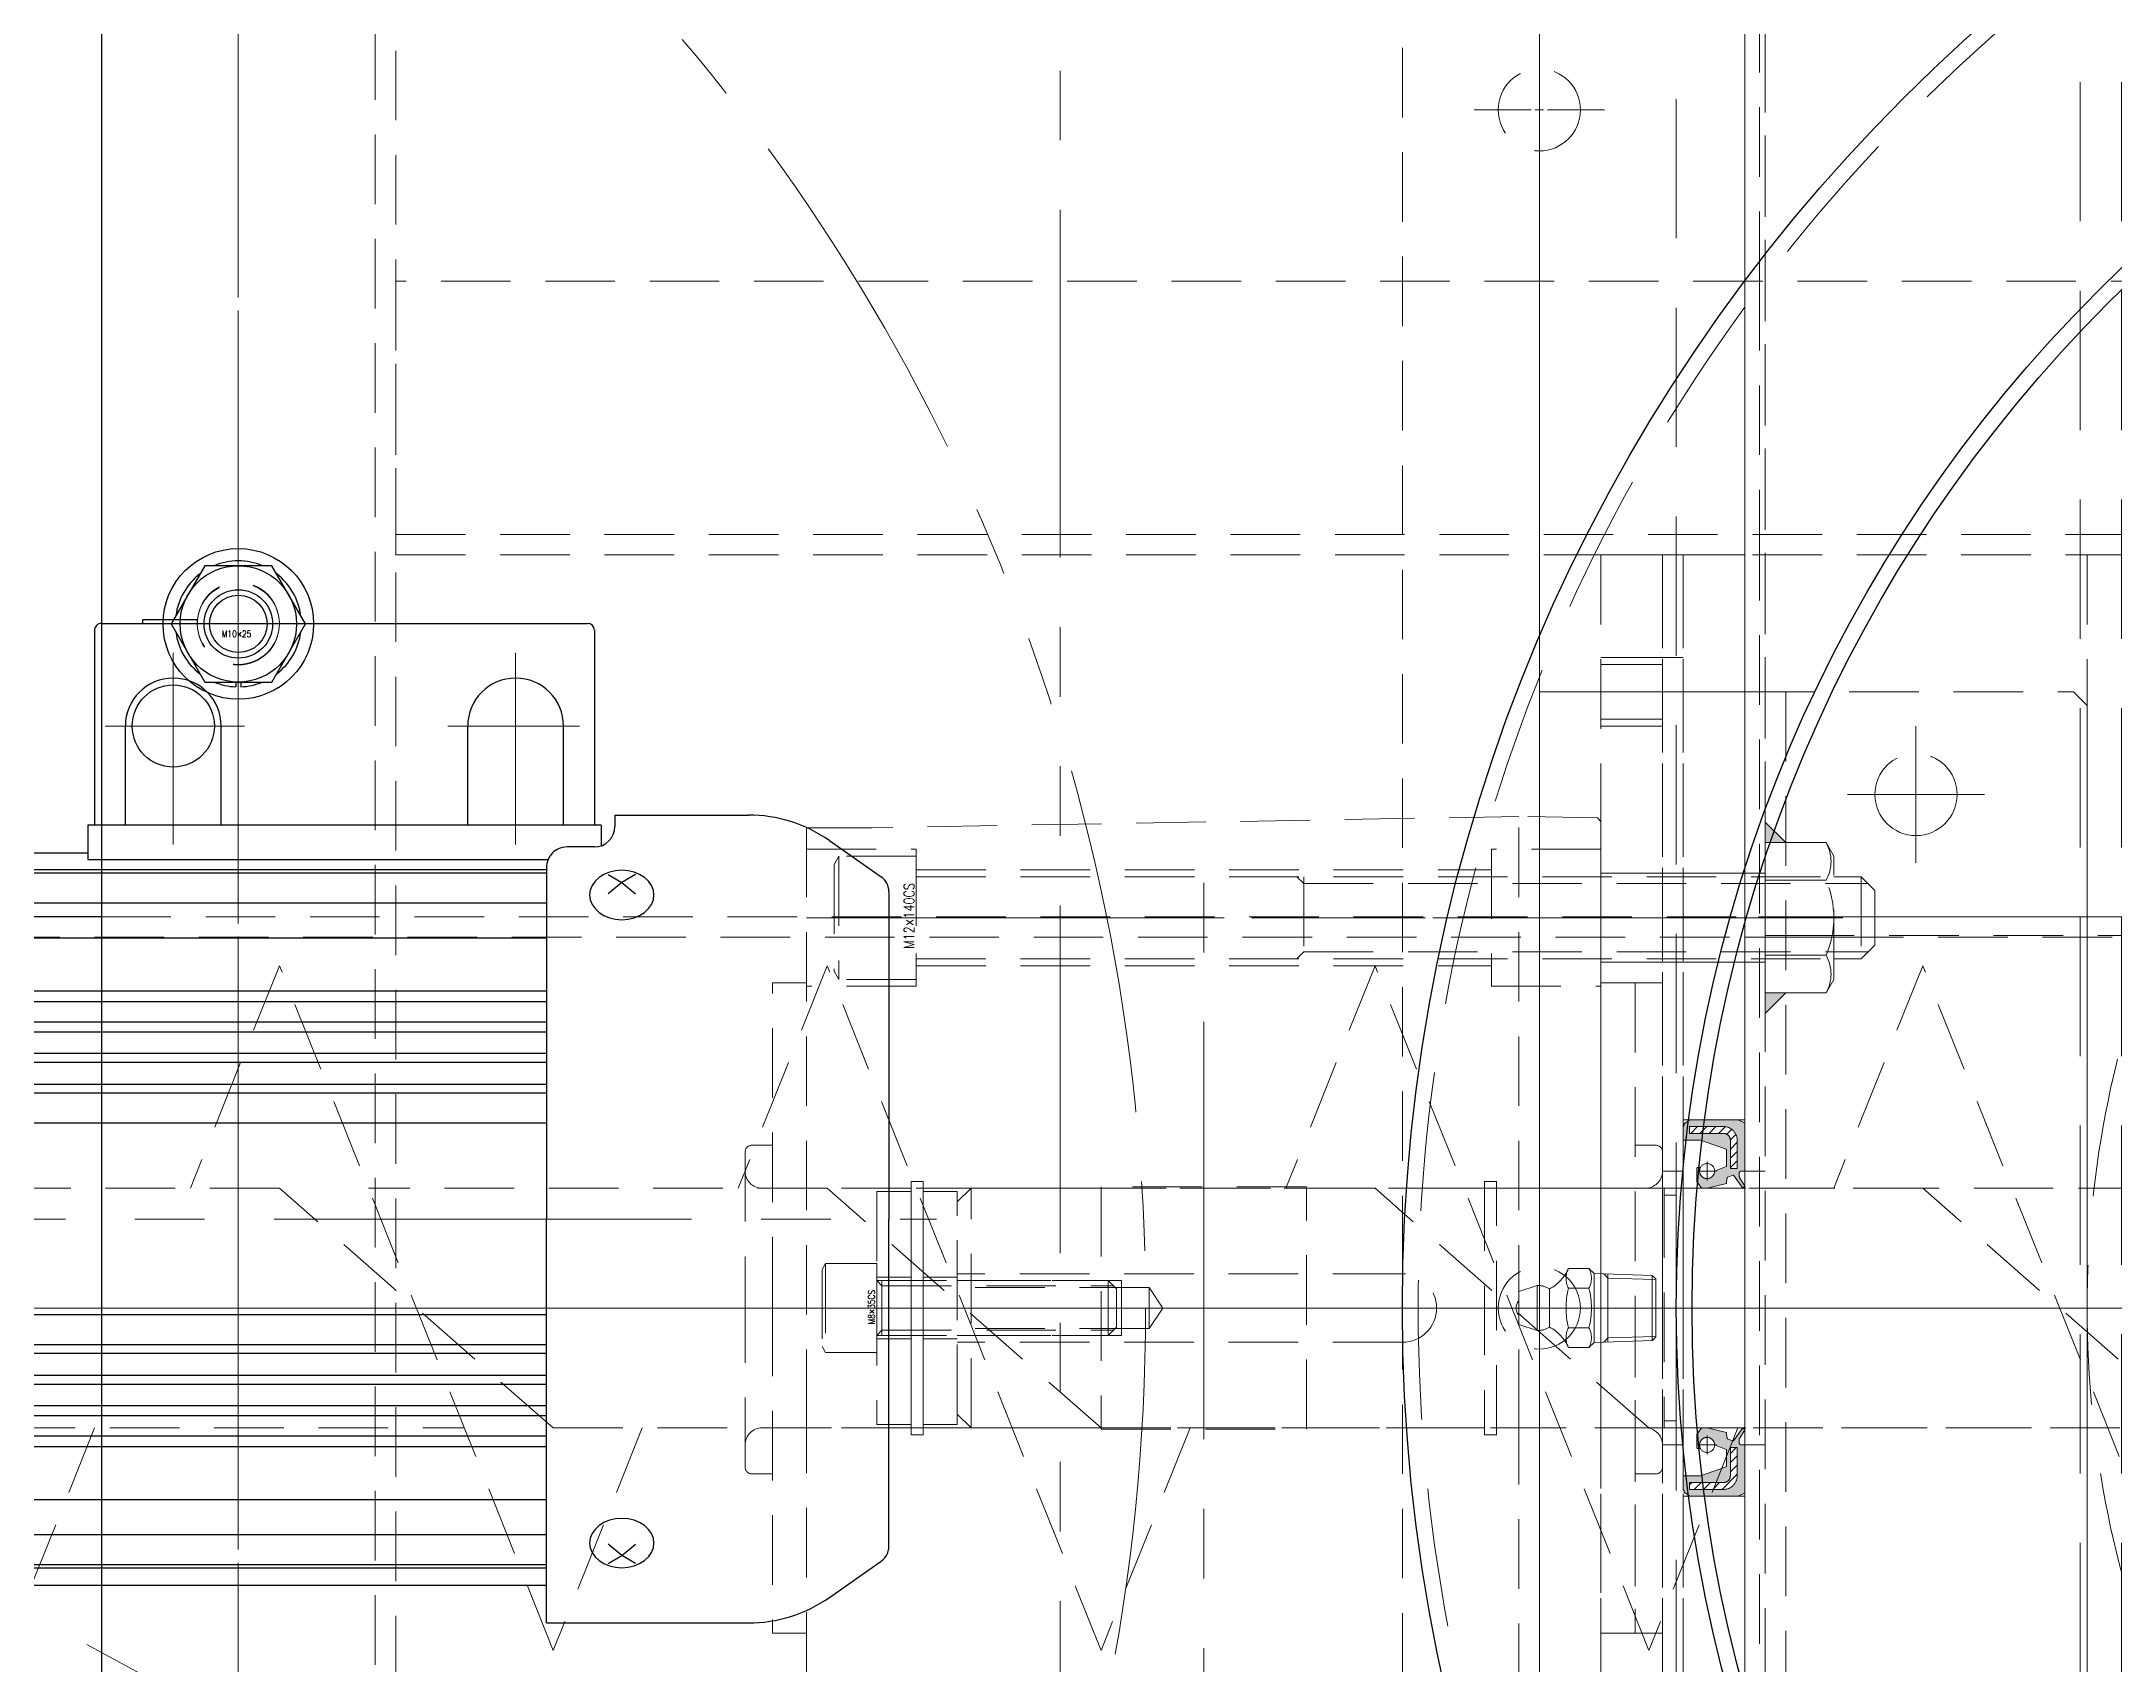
# Model space of a CAD drawing. Header units: millimetres. Extents: x 0 to 49006, y -7876 to 6995.
# Drawn here: x 31291 to 31593.7, y 5847.4 to 6084.5 of the extents above; entities that cross this region are included whole.
import ezdxf

# ---------------------------------------------------------------- set-up
doc = ezdxf.new("R2010")
doc.units = ezdxf.units.MM
doc.header["$LTSCALE"] = 3.2
for name, pattern in [('CENTER', [2, 1.25, -0.25, 0.25, -0.25]), ('CENTER2', [28.575, 19.05, -3.175, 3.175, -3.175]), ('HIDDEN', [9.525, 6.35, -3.175]), ('HIDDEN2', [4.7625, 3.175, -1.5875]), ('PHANTOM2', [31.75, 15.875, -3.175, 3.175, -3.175, 3.175, -3.175])]:
    doc.linetypes.add(name, pattern=pattern)
for name, color, linetype, lineweight in [('01_外形線', 7, 'Continuous', 25), ('03_かくれ線', 6, 'HIDDEN2', 13), ('04_HIDDEN', 2, 'HIDDEN', 13), ('04_中心線', 1, 'CENTER2', 9), ('05_CENTER', 4, 'CENTER2', 13), ('06_PHANTOM', 2, 'PHANTOM2', 13)]:
    doc.layers.add(name, color=color, linetype=linetype, lineweight=lineweight)
doc.styles.add('寸法用', font='simplex.shx', dxfattribs={"width": 0.8, "bigfont": '@extfont2.shx'})
pattern_1 = [(45, (23591.0499, 5498.032), (-0.67351921, 0.67351921), [])]

# ---------------------------------------------------------------- blocks, each defined once
blk = doc.blocks.new('A$C64152858_1_1')
at = {"color": 0}
blk.add_lwpolyline([(-35, 300), (30, 300), (30, -180), (-35, -180)], close=True, dxfattribs=at)
blk.add_circle((0, 135), 6, dxfattribs=at)
at = {"layer": '04_HIDDEN'}
blk.add_line((24, 300), (24, -180), dxfattribs=at)
at = {"layer": '05_CENTER'}
for p, q in [((0, 125.66), (0, 144.34)), ((9.34, 135), (-9.34, 135)), ((-1300.31, 60), (668.48, 60))]:
    blk.add_line(p, q, dxfattribs=at)
blk = doc.blocks.new('GM-SHYF-RH 0.2kW、1／30、200V、60Hza_1_1')
at = {"color": 0}
for p, q in [((-200, 46), (-229.5, 46)), ((-200, 46), (-200, -13)), ((-241.32, 42.27), (-248.89, 36.97)), ((-116, 40.5), (-200, 40.5)), ((-213, 37.32), (-211, 36.14)), ((-209, 37.32), (-211, 36.14)), ((-200, 38), (-116, 38)), ((-200, 37.5), (-116, 37.5)), ((-250, 34.84), (-250, -13)), ((-211, 36.14), (-213, 34.49)), ((-211, 36.14), (-209, 34.49)), ((-200, 33.13), (-116, 33.13)), ((-200, 28.04), (-116, 28.04)), ((-200, 20.3), (-116, 20.3)), ((-200, 18.71), (-116, 18.71)), ((-200, 15.76), (-116, 15.76)), ((-200, 14.28), (-116, 14.28)), ((-200, 11.18), (-116, 11.18)), ((-200, 9.84), (-116, 9.84)), ((-200, 6.63), (-116, 6.63)), ((-200, 5.39), (-116, 5.39)), ((-200, 1), (-116, 1)), ((-250, -60.84), (-250, -13)), ((-200, -64.34), (-200, -13)), ((-200, -27), (-116, -27)), ((-200, -31.39), (-116, -31.39)), ((-200, -32.63), (-116, -32.63)), ((-200, -35.84), (-116, -35.84)), ((-200, -37.18), (-116, -37.18)), ((-200, -40.28), (-116, -40.28)), ((-200, -41.76), (-116, -41.76)), ((-200, -44.71), (-116, -44.71)), ((-200, -46.3), (-116, -46.3)), ((-200, -54.04), (-116, -54.04)), ((-211, -62.14), (-213, -60.49)), ((-211, -62.14), (-209, -60.49)), ((-200, -59.13), (-116, -59.13)), ((-241.32, -68.27), (-248.89, -62.97)), ((-213, -63.32), (-211, -62.14)), ((-209, -63.32), (-211, -62.14)), ((-200, -63.5), (-116, -63.5)), ((-133, -65.5), (-200.23, -65.5)), ((-200, -64), (-116, -64)), ((-133, -70.5), (-133, -65.5)), ((-116, -66.5), (-133, -66.5)), ((-208, -70.5), (-208, -67.51)), ((-207, -67.34), (-203, -67.34)), ((-210, -72), (-229.5, -72)), ((-210, -72), (-210, -70.34)), ((-208, -70.5), (-133, -70.5)), ((-207, -99), (-207, -70.5)), ((-202.5, -70.5), (-202.5, -85)), ((-188.5, -70.5), (-188.5, -85)), ((-152.5, -70.5), (-152.5, -85)), ((-138.5, -70.5), (-138.5, -85)), ((-134, -99), (-134, -70.5)), ((-135, -100), (-206, -100)), ((-149, -100.5), (-149, -100)), ((-149, -100.5), (-141, -100.5)), ((-141, -100.5), (-141, -100))]:
    blk.add_line(p, q, dxfattribs=at)
for points in [[(-206.3, 34.33), (-206.39, 35.03), (-206.66, 35.71), (-207.09, 36.33), (-207.68, 36.88), (-208.39, 37.32), (-209.2, 37.66), (-210.08, 37.86), (-211, 37.93), (-211.92, 37.86), (-212.8, 37.66), (-213.61, 37.32), (-214.32, 36.88), (-214.91, 36.33), (-215.34, 35.71), (-215.61, 35.03), (-215.7, 34.33), (-215.61, 33.62), (-215.34, 32.95), (-214.91, 32.33), (-214.32, 31.78), (-213.61, 31.33), (-212.8, 31), (-211.92, 30.79), (-211, 30.72), (-210.08, 30.79), (-209.2, 31), (-208.39, 31.33), (-207.68, 31.78), (-207.09, 32.33), (-206.66, 32.95), (-206.39, 33.62)], [(-206.3, -60.33), (-206.39, -59.62), (-206.66, -58.95), (-207.09, -58.33), (-207.68, -57.78), (-208.39, -57.33), (-209.2, -57), (-210.08, -56.79), (-211, -56.72), (-211.92, -56.79), (-212.8, -57), (-213.61, -57.33), (-214.32, -57.78), (-214.91, -58.33), (-215.34, -58.95), (-215.61, -59.62), (-215.7, -60.33), (-215.61, -61.03), (-215.34, -61.71), (-214.91, -62.33), (-214.32, -62.88), (-213.61, -63.32), (-212.8, -63.66), (-211.92, -63.86), (-211, -63.93), (-210.08, -63.86), (-209.2, -63.66), (-208.39, -63.32), (-207.68, -62.88), (-207.09, -62.33), (-206.66, -61.71), (-206.39, -61.03)]]:
    blk.add_lwpolyline(points, close=True, dxfattribs=at)
blk.add_circle((-145.5, -85), 6, dxfattribs=at)
for centre, radius, start, end in [((-229.5, 25.4), 20.6, 90, 125), ((-247.4, 34.84), 2.6, 125, 180), ((-247.4, -60.84), 2.6, 180, 235), ((-203, -64.34), 3, 270, 0), ((-229.5, -51.4), 20.6, 235, 270), ((-207, -70.34), 3, 90, 180), ((-195.5, -85), 7, 180, 0), ((-145.5, -85), 7, 180, 0), ((-206, -99), 1, 180, 270), ((-135, -99), 1, 270, 0)]:
    blk.add_arc(centre, radius, start, end, dxfattribs=at)
at = {"layer": '05_CENTER', "color": 0}
for p, q in [((-68.79, -13), (-256.97, -13)), ((-195.5, -67.72), (-195.5, -95.7)), ((-145.5, -67.72), (-145.5, -95.7)), ((-204.81, -85), (-185.62, -85)), ((-155.91, -85), (-135.54, -85))]:
    blk.add_line(p, q, dxfattribs=at)
blk = doc.blocks.new('A$C255F5867_1_1')
at = {"color": 0}
blk.add_lwpolyline([(-282.5, -20), (282.5, -20), (287.5, -15), (287.5, 15), (282.5, 20), (-282.5, 20), (-287.5, 15), (-287.5, -15)], close=True, dxfattribs=at)
blk = doc.blocks.new('A$C6DB072BA_1_1')
blk.add_blockref('A$C255F5867_1_1', (0, 0))
blk = doc.blocks.new('A$C44A32885_1_1')
at = {"layer": '06_PHANTOM'}
blk.add_circle((-65, 275), 287.5, dxfattribs=at)
at = {"color": 4, "rotation": 180}
blk.add_blockref('GM-SHYF-RH 0.2kW、1／30、200V、60Hza_1_1', (-65, 275), dxfattribs=at)
at = {"layer": '04_HIDDEN', "rotation": 331.5805172463486}
blk.add_blockref('A$C6DB072BA_1_1', (-65, 275), dxfattribs=at)
blk = doc.blocks.new('*U2215')
at = {"layer": '04_中心線', "color": 0, "linetype": 'CENTER2', "transparency": 16777216}
for p, q in [((0, 1.2), (0, 9.5)), ((-9.5, 0), (-1.2, 0)), ((1.2, 0), (9.5, 0)), ((0, -9.5), (0, -1.2))]:
    blk.add_line(p, q, dxfattribs=at)
at = {"layer": '04_中心線', "color": 0, "linetype": 'Continuous', "transparency": 16777216}
for p, q in [((-0.6, 0), (0.6, 0)), ((0, -0.6), (0, 0.6))]:
    blk.add_line(p, q, dxfattribs=at)
blk = doc.blocks.new('*U2216')
at = {"layer": '04_中心線', "color": 0, "linetype": 'CENTER2', "transparency": 16777216}
for p, q in [((0, 1.2), (0, 9.5)), ((-9.5, 0), (-1.2, 0)), ((1.2, 0), (9.5, 0)), ((0, -9.5), (0, -1.2))]:
    blk.add_line(p, q, dxfattribs=at)
at = {"layer": '04_中心線', "color": 0, "linetype": 'Continuous', "transparency": 16777216}
for p, q in [((-0.6, 0), (0.6, 0)), ((0, -0.6), (0, 0.6))]:
    blk.add_line(p, q, dxfattribs=at)
blk = doc.blocks.new('*U2269')
at = {"layer": '04_中心線', "color": 0, "linetype": 'CENTER2', "transparency": 16777216}
blk.add_line((0, -253.5), (0, -50), dxfattribs=at)
blk = doc.blocks.new('*U2279')
at = {"layer": '04_中心線', "color": 0, "linetype": 'CENTER2', "transparency": 16777216}
for p, q in [((0, 1.2), (0, 9.5)), ((-9.5, 0), (-1.2, 0)), ((1.2, 0), (9.5, 0)), ((0, -9.5), (0, -1.2))]:
    blk.add_line(p, q, dxfattribs=at)
at = {"layer": '04_中心線', "color": 0, "linetype": 'Continuous', "transparency": 16777216}
for p, q in [((-0.6, 0), (0.6, 0)), ((0, -0.6), (0, 0.6))]:
    blk.add_line(p, q, dxfattribs=at)
blk = doc.blocks.new('*U2276')
at = {"layer": '04_中心線', "color": 0, "linetype": 'CENTER2', "transparency": 16777216}
for p, q in [((0, 1.2), (0, 9.5)), ((-9.5, 0), (-1.2, 0)), ((1.2, 0), (9.5, 0)), ((0, -9.5), (0, -1.2))]:
    blk.add_line(p, q, dxfattribs=at)
at = {"layer": '04_中心線', "color": 0, "linetype": 'Continuous', "transparency": 16777216}
for p, q in [((-0.6, 0), (0.6, 0)), ((0, -0.6), (0, 0.6))]:
    blk.add_line(p, q, dxfattribs=at)
blk = doc.blocks.new('*U2241')
at = {"layer": '04_中心線', "color": 0, "linetype": 'CENTER2', "transparency": 16777216}
for p, q in [((0, 1.2), (0, 9.5)), ((-9.5, 0), (-1.2, 0)), ((1.2, 0), (9.5, 0)), ((0, -9.5), (0, -1.2))]:
    blk.add_line(p, q, dxfattribs=at)
at = {"layer": '04_中心線', "color": 0, "linetype": 'Continuous', "transparency": 16777216}
for p, q in [((-0.6, 0), (0.6, 0)), ((0, -0.6), (0, 0.6))]:
    blk.add_line(p, q, dxfattribs=at)
blk = doc.blocks.new('*U2265')
at = {"layer": '04_中心線', "color": 0, "linetype": 'CENTER2', "transparency": 16777216}
blk.add_line((0, -443.5), (0, -88), dxfattribs=at)
blk = doc.blocks.new('*U2223')
at = {"layer": '04_中心線', "color": 0, "linetype": 'CENTER2', "transparency": 16777216}
for p, q in [((0, 1.2), (0, 9.5)), ((-9.5, 0), (-1.2, 0)), ((1.2, 0), (9.5, 0)), ((0, -9.5), (0, -1.2))]:
    blk.add_line(p, q, dxfattribs=at)
at = {"layer": '04_中心線', "color": 0, "linetype": 'Continuous', "transparency": 16777216}
for p, q in [((-0.6, 0), (0.6, 0)), ((0, -0.6), (0, 0.6))]:
    blk.add_line(p, q, dxfattribs=at)
blk = doc.blocks.new('*U2236')
at = {"layer": '04_中心線', "color": 0, "linetype": 'CENTER2', "transparency": 16777216}
blk.add_line((-443.5, 0), (-88, 0), dxfattribs=at)

msp = doc.modelspace()

# ---------------------------------------------------------------- hatches: boundary and pattern name
at = {"layer": '03_かくれ線'}
h = msp.add_hatch(color=256, dxfattribs=at)
h.dxf.hatch_style = 1
h.paths.add_polyline_path([(31545.722, 5945.554), (31542.722, 5945.554), (31542.722, 5942.554)])
h.paths.add_polyline_path([(31542.722, 5970.493), (31542.722, 5967.493), (31545.722, 5967.493)])
at = {"layer": '03_かくれ線', "transparency": 33554521}
h = msp.add_hatch(color=256, dxfattribs=at)
h.dxf.hatch_style = 1
h.paths.add_polyline_path([(31535.322, 5919.523), (31536.986, 5920.173, 0.3088836), (31537.05, 5920.266), (31537.05, 5922.618, 0.3190695), (31536.982, 5922.713), (31533.222, 5924.023), (31530.822, 5924.023, -0.4142136), (31530.722, 5924.123), (31530.722, 5926.023), (31530.862, 5926.238), (31530.862, 5926.423, -0.5051343), (31530.992, 5926.519), (31531.697, 5927.006, -0.1522158), (31531.753, 5927.023), (31538.699, 5927.023, -0.1164338), (31538.743, 5927.013), (31539.667, 5926.551, -0.284079), (31539.722, 5926.461), (31539.722, 5919.623, -0.4142136), (31539.622, 5919.523), (31539.17, 5919.523, 0.4142136), (31538.92, 5919.273), (31538.92, 5918.694), (31539.722, 5917.299), (31539.43, 5917.023), (31538.074, 5918.905, 0.3459578), (31537.955, 5918.939), (31537.263, 5918.658, 0.2442226), (31537.174, 5918.553), (31537.05, 5918.014), (31537.05, 5917.685), (31534.222, 5917.023), (31533.385, 5917.023), (31532.739, 5918.013, -0.1455715), (31532.722, 5918.068), (31532.722, 5919.943, -0.4142136), (31532.822, 5920.043), (31533.253, 5920.043, 1.2821135)])
h.paths.add_polyline_path([(31537.616, 5919.908), (31538.616, 5919.908), (31538.616, 5924.023, 0.4142136), (31536.616, 5926.023), (31531.672, 5926.023), (31531.672, 5925.023), (31536.616, 5925.023, -0.4142136), (31537.616, 5924.023)], flags=16)
at = {"layer": '03_かくれ線'}
h = msp.add_hatch(dxfattribs=at)
h.set_pattern_fill('ANSI31', color=256, scale=0.3, angle=360)
h.set_pattern_definition(pattern_1)
h.paths.add_polyline_path([(31538.616, 5924.023), (31538.616, 5919.908), (31537.616, 5919.908), (31537.616, 5924.023, 0.4142136), (31536.616, 5925.023), (31531.672, 5925.023), (31531.672, 5926.023), (31536.616, 5926.023, -0.4142136)])
at = {"layer": '03_かくれ線', "transparency": 33554521}
h = msp.add_hatch(color=256, dxfattribs=at)
h.dxf.hatch_style = 1
h.paths.add_polyline_path([(31535.322, 5879.523), (31536.986, 5878.873, -0.3088836), (31537.05, 5878.78), (31537.05, 5876.428, -0.3190695), (31536.982, 5876.334), (31533.222, 5875.023), (31530.822, 5875.023, 0.4142136), (31530.722, 5874.923), (31530.722, 5873.023), (31530.862, 5872.808), (31530.862, 5872.623, 0.5051343), (31530.992, 5872.528), (31531.697, 5872.041, 0.1522158), (31531.753, 5872.023), (31538.699, 5872.023, 0.1164338), (31538.743, 5872.034), (31539.667, 5872.496, 0.284079), (31539.722, 5872.585), (31539.722, 5879.423, 0.4142136), (31539.622, 5879.523), (31539.17, 5879.523, -0.4142136), (31538.92, 5879.773), (31538.92, 5880.353), (31539.722, 5881.748), (31539.43, 5882.023), (31538.074, 5880.141, -0.3459578), (31537.955, 5880.107), (31537.263, 5880.388, -0.2442226), (31537.174, 5880.493), (31537.05, 5881.032), (31537.05, 5881.361), (31534.222, 5882.023), (31533.385, 5882.023), (31532.739, 5881.033, 0.1455715), (31532.722, 5880.978), (31532.722, 5879.104, 0.4142136), (31532.822, 5879.004), (31533.253, 5879.004, -1.2821135)])
h.paths.add_polyline_path([(31537.616, 5879.138), (31538.616, 5879.138), (31538.616, 5875.023, -0.4142136), (31536.616, 5873.023), (31531.672, 5873.023), (31531.672, 5874.023), (31536.616, 5874.023, 0.4142136), (31537.616, 5875.023)], flags=16)
at = {"layer": '03_かくれ線'}
h = msp.add_hatch(dxfattribs=at)
h.set_pattern_fill('ANSI31', color=256, scale=0.3, angle=360)
h.set_pattern_definition(pattern_1)
h.paths.add_polyline_path([(31538.616, 5875.023), (31538.616, 5879.138), (31537.616, 5879.138), (31537.616, 5875.023, -0.4142136), (31536.616, 5874.023), (31531.672, 5874.023), (31531.672, 5873.023), (31536.616, 5873.023, 0.4142136)])

# ---------------------------------------------------------------- linework, layer by layer
msp.add_line((31299.722, 5956.673), (31109.722, 5956.673))
at = {"color": 0}
for radius in [250, 210, 207.7]:
    msp.add_circle((31739.722, 5899.523), radius, dxfattribs=at)
at = {"layer": '01_外形線'}
msp.add_line((31299.722, 6324.523), (31299.722, 5474.523), dxfattribs=at)
for points in [[(31314.815, 6007.943), (31309.907, 5999.443)], [(31324.63, 6007.943), (31314.815, 6007.943)], [(31329.537, 5999.443), (31324.63, 6007.943)], [(31309.907, 5999.443), (31314.815, 5990.943)], [(31324.63, 5990.943), (31329.537, 5999.443)], [(31314.815, 5990.943), (31324.63, 5990.943)], [(31319.347, 5990.943), (31319.347, 5990.251)], [(31320.097, 5990.943), (31320.097, 5990.251)]]:
    msp.add_lwpolyline(points, dxfattribs=at)
for points in [[(31314.121, 6006.742, 0.1988668), (31310.601, 6000.645)], [(31323.242, 6007.943, 0.1988668), (31316.202, 6007.943)], [(31328.844, 6000.645, 0.1988668), (31325.324, 6006.742)], [(31310.601, 5998.242, 0.1988668), (31314.121, 5992.145)], [(31325.324, 5992.145, 0.1988668), (31328.844, 5998.242)], [(31316.202, 5990.943, 0.0881874), (31319.347, 5990.251)], [(31320.097, 5990.251, 0.0881874), (31323.242, 5990.943)]]:
    msp.add_lwpolyline(points, format="xyb", dxfattribs=at)
for radius in [11, 8.5, 5, 4.188]:
    msp.add_circle((31319.722, 5999.443), radius, dxfattribs=at)
at = {"layer": '03_かくれ線', "transparency": 33554559}
for p, q in [((31339.722, 6299.523), (31339.722, 5499.523)), ((31342.722, 6296.523), (31342.722, 5502.523)), ((31541.849, 6049.523), (31541.849, 6009.523)), ((31342.722, 6012.523), (32136.722, 6012.523)), ((31541.849, 5789.523), (31541.849, 6009.523))]:
    msp.add_line(p, q, dxfattribs=at)
at = {"layer": '03_かくれ線'}
for p, q in [((31542.722, 5953.923), (31542.722, 6099.523)), ((31518.722, 5994.523), (31527.722, 5994.523)), ((31527.722, 5994.523), (31530.722, 5994.523)), ((31518.722, 5993.523), (31527.722, 5993.523)), ((31539.722, 5989.523), (31587.722, 5989.523)), ((31539.722, 5989.523), (31539.722, 5809.523)), ((31545.722, 5989.523), (31545.722, 5809.523)), ((31589.722, 5987.523), (31587.722, 5989.523)), ((31518.722, 5985.523), (31527.722, 5985.523)), ((31589.722, 5987.523), (31589.722, 5811.523)), ((31518.722, 5984.523), (31527.722, 5984.523)), ((31506.722, 5971.314), (31412.222, 5969.664)), ((31518.222, 5971.113), (31506.722, 5971.314)), ((31506.722, 5883.322), (31506.722, 5971.314)), ((31518.722, 5970.604), (31518.222, 5971.113)), ((31518.722, 5883.322), (31518.722, 5970.604)), ((31412.222, 5969.664), (31402.722, 5969.664)), ((31402.722, 5883.322), (31402.722, 5969.664)), ((31418.722, 5963.523), (31502.722, 5963.523)), ((31518.722, 5963.023), (31527.722, 5963.023)), ((31527.722, 5963.023), (31530.722, 5963.023)), ((31530.722, 5963.023), (31539.722, 5963.023)), ((31539.722, 5963.023), (31542.722, 5963.023)), ((31299.722, 5956.673), (31541.722, 5956.673)), ((31526.222, 5956.523), (31556.222, 5956.523)), ((31539.722, 5842.373), (31539.722, 5956.673)), ((31989.722, 5956.673), (31541.722, 5956.673)), ((31936.722, 5956.673), (31542.722, 5956.673)), ((31552.722, 5953.673), (31079.722, 5953.673)), ((31539.722, 5953.673), (31542.722, 5953.673)), ((31552.722, 5953.923), (31542.722, 5953.923)), ((31936.722, 5953.923), (31552.722, 5953.923)), ((31552.722, 5953.673), (31936.722, 5953.673)), ((31325.722, 5949.523), (31312.722, 5917.023)), ((31365.722, 5849.523), (31325.722, 5949.523)), ((31405.722, 5949.523), (31392.722, 5917.023)), ((31445.722, 5849.523), (31405.722, 5949.523)), ((31418.722, 5949.523), (31502.722, 5949.523)), ((31485.722, 5949.523), (31472.722, 5917.023)), ((31525.722, 5849.523), (31485.722, 5949.523)), ((31518.722, 5950.023), (31527.722, 5950.023)), ((31527.722, 5950.023), (31530.722, 5950.023)), ((31530.722, 5950.023), (31539.722, 5950.023)), ((31539.722, 5950.023), (31542.722, 5950.023)), ((31565.722, 5949.523), (31552.722, 5917.023)), ((31605.722, 5849.523), (31565.722, 5949.523)), ((31397.722, 5947.023), (31402.722, 5947.023)), ((31397.722, 5899.752), (31397.722, 5947.023)), ((31518.722, 5947.023), (31527.722, 5947.023)), ((31523.722, 5947.023), (31518.722, 5947.023)), ((31523.722, 5947.023), (31523.722, 5852.023)), ((31530.722, 5927.023), (31539.722, 5927.023)), ((31393.722, 5922.295), (31393.722, 5899.295)), ((31394.722, 5923.295), (31397.722, 5923.295)), ((31526.722, 5923.295), (31523.722, 5923.295)), ((31527.722, 5922.295), (31527.722, 5899.295)), ((31527.722, 5919.523), (31530.722, 5919.523)), ((31539.722, 5919.523), (31542.722, 5919.523)), ((31365.722, 5882.023), (31325.722, 5917.023)), ((31445.722, 5882.023), (31405.722, 5917.023)), ((31419.722, 5917.023), (31445.722, 5917.023)), ((31426.724, 5882.023), (31426.724, 5917.023)), ((31475.722, 5917.023), (31501.722, 5917.023)), ((31525.722, 5882.023), (31485.722, 5917.023)), ((31527.974, 5917.023), (31527.974, 5882.023)), ((31527.974, 5916.023), (31529.724, 5916.023)), ((31529.724, 5917.023), (31529.724, 5882.023)), ((31529.724, 5917.023), (31542.724, 5917.023)), ((31605.722, 5882.023), (31565.722, 5917.023)), ((31417.972, 5904.023), (31412.972, 5904.023)), ((31424.724, 5904.023), (31419.724, 5904.023)), ((31489.724, 5904.523), (31424.724, 5904.523)), ((31513.97, 5905.298), (31516.97, 5905.298)), ((31517.722, 5904.546), (31516.97, 5905.298)), ((31526.206, 5904.28), (31517.722, 5904.546)), ((31517.722, 5894.524), (31517.722, 5904.524)), ((31519.722, 5904.424), (31519.722, 5894.624)), ((31526.722, 5903.764), (31526.206, 5904.28)), ((31526.222, 5894.769), (31526.222, 5904.264)), ((31526.722, 5895.301), (31526.722, 5903.764)), ((31448.724, 5903.523), (31424.724, 5903.523)), ((31452.724, 5902.523), (31424.724, 5902.523)), ((31448.724, 5903.523), (31448.724, 5895.523)), ((31452.724, 5902.523), (31452.724, 5896.523)), ((31454.726, 5899.523), (31452.724, 5902.523)), ((31506.722, 5901.924), (31509.422, 5902.824)), ((31506.722, 5897.124), (31506.722, 5901.924)), ((31509.422, 5896.224), (31509.422, 5902.824)), ((31511.222, 5896.724), (31511.222, 5902.324)), ((31513.97, 5902.411), (31516.97, 5902.411)), ((31393.722, 5876.295), (31393.722, 5899.295)), ((31397.722, 5899.752), (31397.722, 5852.023)), ((31452.724, 5896.523), (31454.726, 5899.523)), ((31517.722, 5899.524), (31517.722, 5899.524)), ((31523.722, 5899.523), (31523.722, 5852.023)), ((31527.722, 5876.295), (31527.722, 5899.295)), ((31417.972, 5895.023), (31412.972, 5895.023)), ((31424.724, 5895.023), (31419.724, 5895.023)), ((31452.724, 5896.523), (31424.724, 5896.523)), ((31448.724, 5895.523), (31424.724, 5895.523)), ((31506.722, 5897.124), (31509.422, 5896.224)), ((31513.97, 5896.638), (31516.97, 5896.638)), ((31517.722, 5897.024), (31517.722, 5897.024)), ((31517.722, 5894.503), (31526.223, 5894.769)), ((31526.223, 5894.769), (31526.722, 5895.301)), ((31489.724, 5894.523), (31424.724, 5894.523)), ((31513.97, 5893.751), (31516.97, 5893.751)), ((31516.97, 5893.751), (31517.722, 5894.503)), ((31402.722, 5783.963), (31402.722, 5883.322)), ((31506.722, 5782.314), (31506.722, 5883.322)), ((31518.722, 5883.322), (31518.722, 5782.523)), ((31527.974, 5883.023), (31529.724, 5883.023)), ((31298.722, 5882.023), (31285.722, 5849.523)), ((31378.722, 5882.023), (31365.722, 5849.523)), ((31419.722, 5882.023), (31445.722, 5882.023)), ((31458.722, 5882.023), (31445.722, 5849.523)), ((31475.722, 5882.023), (31501.722, 5882.023)), ((31538.722, 5882.023), (31525.722, 5849.523)), ((31527.722, 5879.523), (31530.722, 5879.523)), ((31529.724, 5882.023), (31542.724, 5882.023)), ((31539.722, 5879.523), (31542.722, 5879.523)), ((31394.722, 5875.295), (31397.722, 5875.295)), ((31526.722, 5875.295), (31523.722, 5875.295)), ((31530.722, 5872.023), (31539.722, 5872.023)), ((31397.722, 5852.023), (31402.722, 5852.023)), ((31518.722, 5852.023), (31527.722, 5852.023)), ((31523.722, 5852.023), (31518.722, 5852.023))]:
    msp.add_line(p, q, dxfattribs=at)
at = {"layer": '03_かくれ線', "linetype": 'Continuous'}
for p, q in [((31519.722, 5903.902), (31519.123, 5904.502)), ((31526.722, 5903.683), (31519.722, 5903.902)), ((31519.722, 5895.147), (31519.123, 5894.547)), ((31519.722, 5895.147), (31526.722, 5895.365))]:
    msp.add_line(p, q, dxfattribs=at)
at = {"layer": '03_かくれ線', "transparency": 33554559}
msp.add_lwpolyline([(31339.722, 6299.523), (31304.722, 6299.523, 0.4142136), (31299.722, 6294.523), (31299.722, 5504.523, 0.4142136), (31304.722, 5499.523), (31339.722, 5499.523)], format="xyb", dxfattribs=at)
at = {"layer": '03_かくれ線'}
for points in [[(31984.722, 6149.523), (31494.722, 6149.523), (31489.722, 6144.523), (31489.722, 5654.523), (31494.722, 5649.523), (31984.722, 5649.523), (31989.722, 5654.523), (31989.722, 6144.523)], [(31542.722, 5699.523), (31539.722, 5699.523), (31539.722, 6099.523), (31542.722, 6099.523)], [(31939.722, 6099.523), (31539.722, 6099.523), (31539.722, 5699.523), (31939.722, 5699.523)], [(31518.722, 6009.523), (31518.722, 5782.523), (31527.722, 5782.523), (31527.722, 6009.523)], [(31527.722, 6009.523), (31527.722, 5782.523), (31530.722, 5782.523), (31530.722, 6009.523)], [(31530.722, 6009.523), (31530.722, 5782.523), (31539.722, 5782.523), (31539.722, 6009.523)], [(31417.972, 5916.523), (31412.972, 5916.523), (31412.972, 5882.523), (31417.972, 5882.523)], [(31417.972, 5881.023), (31419.722, 5881.023), (31419.722, 5918.023), (31417.972, 5918.023)], [(31424.724, 5916.523), (31419.724, 5916.523), (31419.724, 5882.523), (31424.724, 5882.523)], [(31445.722, 5881.823), (31475.722, 5881.823), (31475.722, 5917.223), (31445.722, 5917.223)], [(31501.722, 5881.023), (31503.472, 5881.023), (31503.472, 5918.023), (31501.722, 5918.023)]]:
    msp.add_lwpolyline(points, close=True, dxfattribs=at)
at = {"layer": '03_かくれ線', "transparency": 33554559}
for points in [[(31489.722, 6144.523), (31489.722, 5654.523), (31494.722, 5649.523), (31984.722, 5649.523), (31989.722, 5654.523), (31989.722, 6144.523), (31984.722, 6149.523), (31494.722, 6149.523)], [(31539.722, 6099.523), (31539.722, 5699.523), (31939.722, 5699.523), (31939.722, 6099.523)], [(31539.722, 5699.523), (31939.722, 5699.523), (31939.722, 6099.523), (31539.722, 6099.523)], [(31342.722, 6009.523), (32136.722, 6009.523), (32136.722, 6049.523), (31342.722, 6049.523)], [(31589.722, 5789.523), (31629.722, 5789.523), (31629.722, 6009.523), (31589.722, 6009.523)]]:
    msp.add_lwpolyline(points, close=True, dxfattribs=at)
msp.add_lwpolyline([(31541.849, 6049.523), (31541.849, 6097.397), (31937.596, 6097.397), (31937.596, 6049.523)], dxfattribs=at)
at = {"layer": '03_かくれ線'}
for points in [[(31545.722, 5967.493), (31542.722, 5967.493), (31542.722, 5970.493), (31545.722, 5967.493)], [(31542.722, 5967.493), (31551.585, 5967.493)], [(31542.722, 5945.554), (31542.722, 5967.493)], [(31551.585, 5967.493), (31552.722, 5965.523)], [(31402.722, 5966.523), (31418.722, 5966.523), (31418.722, 5946.523), (31402.722, 5946.523)], [(31407.422, 5965.523), (31406.722, 5964.311)], [(31406.722, 5964.311), (31406.722, 5948.736)], [(31407.422, 5965.523), (31407.422, 5947.523)], [(31418.722, 5965.523), (31407.422, 5965.523)], [(31418.722, 5965.523), (31418.722, 5947.523)], [(31518.722, 5966.523), (31502.722, 5966.523), (31502.722, 5946.523), (31518.722, 5946.523)], [(31552.722, 5947.523), (31552.722, 5965.523)], [(31418.722, 5962.523), (31552.722, 5962.523)], [(31475.304, 5961.523), (31474.304, 5962.523)], [(31475.304, 5962.523), (31475.304, 5950.523)], [(31475.304, 5961.523), (31552.722, 5961.523)], [(31542.722, 5962.008), (31551.585, 5962.008)], [(31552.722, 5962.523), (31556.722, 5962.523)], [(31552.722, 5961.523), (31557.722, 5961.523)], [(31556.722, 5962.523), (31558.722, 5960.523)], [(31556.722, 5962.523), (31556.722, 5950.523)], [(31558.722, 5960.523), (31558.722, 5952.523)], [(31406.722, 5956.523), (31558.722, 5956.523)], [(31552.722, 5956.523), (31542.722, 5956.523)], [(31556.722, 5950.523), (31558.722, 5952.523)], [(31418.722, 5950.523), (31552.722, 5950.523)], [(31475.304, 5951.523), (31474.304, 5950.523)], [(31475.304, 5951.523), (31552.722, 5951.523)], [(31542.722, 5951.038), (31551.585, 5951.038)], [(31552.722, 5951.523), (31557.722, 5951.523)], [(31552.722, 5950.523), (31556.722, 5950.523)], [(31407.422, 5947.523), (31406.722, 5948.736)], [(31418.722, 5947.523), (31407.422, 5947.523)], [(31551.585, 5945.554), (31552.722, 5947.523)], [(31542.722, 5945.554), (31551.585, 5945.554)], [(31545.722, 5945.554), (31542.722, 5945.554), (31542.722, 5942.554), (31545.722, 5945.554)], [(31325.722, 5917.023), (31258.722, 5917.023)], [(31405.722, 5917.023), (31338.722, 5917.023)], [(31485.722, 5917.023), (31418.722, 5917.023)], [(31527.974, 5882.023), (31426.724, 5882.023), (31424.724, 5884.023), (31424.724, 5915.023), (31426.724, 5917.023), (31527.974, 5917.023)], [(31565.722, 5917.023), (31498.722, 5917.023)], [(31530.722, 5917.023), (31539.722, 5917.023)], [(31542.724, 5917.023), (31609.722, 5917.023)], [(31645.722, 5917.023), (31578.722, 5917.023)], [(31405.472, 5906.023), (31404.972, 5905.157)], [(31404.972, 5905.157), (31404.972, 5893.889)], [(31405.472, 5906.023), (31405.472, 5893.023)], [(31412.972, 5906.023), (31405.472, 5906.023)], [(31412.972, 5906.023), (31412.972, 5893.023)], [(31412.972, 5903.523), (31446.772, 5903.523)], [(31413.722, 5902.773), (31412.972, 5903.523)], [(31413.722, 5903.523), (31413.722, 5895.523)], [(31413.722, 5902.773), (31447.522, 5902.773)], [(31446.772, 5903.523), (31446.772, 5895.523)], [(31446.772, 5903.523), (31447.972, 5902.323)], [(31447.972, 5902.323), (31447.972, 5896.723)], [(31413.722, 5896.273), (31412.972, 5895.523)], [(31412.972, 5895.523), (31446.772, 5895.523)], [(31413.722, 5896.273), (31447.522, 5896.273)], [(31446.772, 5895.523), (31447.972, 5896.723)], [(31405.472, 5893.023), (31404.972, 5893.889)], [(31412.972, 5893.023), (31405.472, 5893.023)], [(31285.722, 5882.023), (31352.722, 5882.023)], [(31365.722, 5882.023), (31432.722, 5882.023)], [(31445.722, 5882.023), (31512.722, 5882.023)], [(31525.722, 5882.023), (31592.722, 5882.023)], [(31530.722, 5882.023), (31539.722, 5882.023)], [(31609.722, 5882.023), (31542.724, 5882.023)]]:
    msp.add_lwpolyline(points, dxfattribs=at)
for points in [[(31551.585, 5962.008, 0.2679491), (31551.585, 5967.493)], [(31551.585, 5951.038, 0.2073316), (31551.585, 5962.008)], [(31551.585, 5945.554, 0.2679491), (31551.585, 5951.038)], [(31530.722, 5899.523), (31530.722, 5924.123), (31530.722, 5926.023), (31530.862, 5926.238), (31530.862, 5926.423, -0.4142136), (31530.962, 5926.523), (31530.998, 5926.523), (31531.697, 5927.006, -0.1522158), (31531.753, 5927.023), (31538.699, 5927.023, -0.1164338), (31538.743, 5927.013), (31539.667, 5926.551, -0.284079), (31539.722, 5926.461), (31539.722, 5919.623), (31539.722, 5899.523)], [(31417.972, 5917.023), (31396.222, 5917.023, -0.4111504), (31393.722, 5919.497)], [(31503.472, 5917.023), (31525.222, 5917.023, 0.4111504), (31527.722, 5919.497)], [(31530.722, 5899.523), (31530.722, 5874.923), (31530.722, 5873.023), (31530.862, 5872.808), (31530.862, 5872.623, 0.4142136), (31530.962, 5872.523), (31530.998, 5872.523), (31531.697, 5872.041, 0.1522158), (31531.753, 5872.023), (31538.699, 5872.023, 0.1164338), (31538.743, 5872.034), (31539.667, 5872.496, 0.284079), (31539.722, 5872.585), (31539.722, 5879.423), (31539.722, 5899.523)], [(31417.972, 5882.023), (31396.222, 5882.023, 0.4111504), (31393.722, 5879.549)], [(31503.472, 5882.023), (31525.222, 5882.023, -0.4111504), (31527.722, 5879.549)]]:
    msp.add_lwpolyline(points, format="xyb", dxfattribs=at)
for points in [[(31537.05, 5917.685), (31534.222, 5917.023), (31533.385, 5917.023), (31532.739, 5918.013, -0.1455715), (31532.722, 5918.068), (31532.722, 5919.943, -0.4142136), (31532.822, 5920.043), (31533.253, 5920.043, 1.2821135), (31535.322, 5919.523), (31536.986, 5920.173, 0.3088836), (31537.05, 5920.266), (31537.05, 5922.618, 0.3190695), (31536.982, 5922.713), (31533.238, 5924.018, 0.0840374), (31533.205, 5924.023), (31530.822, 5924.023, -0.4142136), (31530.722, 5924.123), (31530.722, 5926.023), (31530.862, 5926.238), (31530.862, 5926.423, -0.4142136), (31530.962, 5926.523), (31530.998, 5926.523), (31531.697, 5927.006, -0.1522158), (31531.753, 5927.023), (31538.699, 5927.023, -0.1164338), (31538.743, 5927.013), (31539.667, 5926.551, -0.284079), (31539.722, 5926.461), (31539.722, 5919.623, -0.4142136), (31539.622, 5919.523), (31539.17, 5919.523, 0.4142136), (31538.92, 5919.273), (31538.92, 5918.694), (31539.722, 5917.299), (31539.43, 5917.023), (31538.074, 5918.905, 0.3459578), (31537.955, 5918.939), (31537.263, 5918.658, 0.2442226), (31537.174, 5918.553), (31537.05, 5918.014)], [(31531.672, 5925.023), (31536.616, 5925.023, -0.4142136), (31537.616, 5924.023), (31537.616, 5919.908), (31538.616, 5919.908), (31538.616, 5924.023, 0.4142136), (31536.616, 5926.023), (31531.672, 5926.023)], [(31537.05, 5881.361), (31534.222, 5882.023), (31533.385, 5882.023), (31532.739, 5881.033, 0.1455715), (31532.722, 5880.978), (31532.722, 5879.104, 0.4142136), (31532.822, 5879.004), (31533.253, 5879.004, -1.2821135), (31535.322, 5879.523), (31536.986, 5878.873, -0.3088836), (31537.05, 5878.78), (31537.05, 5876.428, -0.3190695), (31536.982, 5876.334), (31533.238, 5875.029, -0.0840374), (31533.205, 5875.023), (31530.822, 5875.023, 0.4142136), (31530.722, 5874.923), (31530.722, 5873.023), (31530.862, 5872.808), (31530.862, 5872.623, 0.4142136), (31530.962, 5872.523), (31530.998, 5872.523), (31531.697, 5872.041, 0.1522158), (31531.753, 5872.023), (31538.699, 5872.023, 0.1164338), (31538.743, 5872.034), (31539.667, 5872.496, 0.284079), (31539.722, 5872.585), (31539.722, 5879.423, 0.4142136), (31539.622, 5879.523), (31539.17, 5879.523, -0.4142136), (31538.92, 5879.773), (31538.92, 5880.353), (31539.722, 5881.748), (31539.43, 5882.023), (31538.074, 5880.141, -0.3459578), (31537.955, 5880.107), (31537.263, 5880.388, -0.2442226), (31537.174, 5880.493), (31537.05, 5881.032)], [(31531.672, 5874.023), (31536.616, 5874.023, 0.4142136), (31537.616, 5875.023), (31537.616, 5879.138), (31538.616, 5879.138), (31538.616, 5875.023, -0.4142136), (31536.616, 5873.023), (31531.672, 5873.023)]]:
    msp.add_lwpolyline(points, format="xyb", close=True, dxfattribs=at)
for centre, radius in [((31509.722, 6074.523), 6), ((31319.722, 5999.443), 6), ((31564.722, 5974.523), 6), ((31534.222, 5919.523), 1.1), ((31509.722, 5899.523), 6), ((31534.222, 5879.523), 1.1)]:
    msp.add_circle(centre, radius, dxfattribs=at)
at = {"layer": '03_かくれ線', "transparency": 33554559}
for centre in [(31509.722, 6074.523), (31319.722, 5999.523), (31509.722, 5899.523)]:
    msp.add_circle(centre, 6, dxfattribs=at)
at = {"layer": '03_かくれ線'}
for centre, radius, start, end in [((31394.722, 5922.295), 1, 90, 180), ((31526.722, 5922.295), 1, 0, 90), ((31489.724, 5899.523), 5, 270, 90), ((31508.448, 5907.644), 6, 297.5426, 336.97805), ((31516.771, 5903.854), 3.151, 152.73921, 207.2608), ((31514.169, 5903.854), 3.151, 332.73922, 27.26079), ((31509.422, 5899.334), 3.49, 58.95177, 90), ((31525.7, 5899.524), 12.08, 166.174, 193.82601), ((31505.24, 5899.524), 12.08, 346.174, 13.82599), ((31507.897, 5899.524), 1.575, 138.24779, 221.7522), ((31509.422, 5899.714), 3.49, 270.00001, 301.04823), ((31508.448, 5891.404), 6, 23.02194, 62.45741), ((31516.771, 5895.194), 3.151, 152.73921, 207.2608), ((31514.169, 5895.194), 3.151, 332.73922, 27.26079), ((31394.722, 5876.295), 1, 180, 270), ((31526.722, 5876.295), 1, 270, 0)]:
    msp.add_arc(centre, radius, start, end, dxfattribs=at)
at = {"layer": '04_HIDDEN'}
for radius in [247.7, 150]:
    msp.add_circle((31739.722, 5899.523), radius, dxfattribs=at)
at = {"layer": '04_中心線', "transparency": 33554559}
msp.add_line((31319.722, 6199.523), (31319.722, 5599.523), dxfattribs=at)
at = {"layer": '04_中心線'}
for p, q in [((31509.722, 6074.523), (31509.722, 5724.523)), ((31509.722, 5989.523), (31536.722, 5989.523)), ((31518.722, 5989.523), (31539.722, 5989.523)), ((31564.722, 5964.523), (31564.722, 5984.523)), ((31554.722, 5974.523), (31574.722, 5974.523)), ((31460.722, 5606.023), (31460.722, 5970.511)), ((31402.722, 5956.523), (31518.722, 5956.523)), ((31509.722, 5956.523), (31536.722, 5956.523)), ((31518.722, 5956.523), (31539.722, 5956.523)), ((31521.722, 5956.523), (31548.722, 5956.523)), ((32010.302, 5899.523), (31069.722, 5899.523)), ((31089.839, 5899.523), (32302.722, 5899.523)), ((31527.722, 5899.523), (31393.722, 5899.523)), ((31420.472, 5899.523), (31410.472, 5899.523)), ((31889.722, 5899.523), (31414.724, 5899.523)), ((31427.224, 5899.523), (31417.224, 5899.523)), ((31509.722, 5899.523), (31536.722, 5899.523)), ((31518.722, 5899.523), (31539.722, 5899.523)), ((31521.722, 5899.523), (31548.722, 5899.523)), ((31526.222, 5899.523), (31556.222, 5899.523))]:
    msp.add_line(p, q, dxfattribs=at)
at = {"layer": '04_中心線', "linetype": 'CENTER'}
msp.add_line((31504.326, 5899.523), (31529.604, 5899.523), dxfattribs=at)
at = {"layer": '04_中心線'}
msp.add_lwpolyline([(31319.722, 5479.523), (32159.722, 5479.523), (32159.722, 6319.523), (31319.722, 6319.523)], close=True, dxfattribs=at)
at = {"layer": '04_中心線', "transparency": 33554559}
msp.add_lwpolyline([(31509.722, 6129.523), (31509.722, 5669.523), (31969.722, 5669.523), (31969.722, 6129.523)], close=True, dxfattribs=at)
at = {"layer": '04_中心線'}
for points in [[(31319.722, 6010.443), (31319.722, 5988.443)], [(31330.722, 5999.443), (31308.722, 5999.443)], [(31535.597, 5919.523), (31532.847, 5919.523)], [(31534.222, 5920.898), (31534.222, 5918.148)], [(31404.972, 5899.523), (31447.972, 5899.523)], [(31541.972, 5899.523), (31528.472, 5899.523)], [(31535.597, 5879.523), (31532.847, 5879.523)], [(31534.222, 5878.148), (31534.222, 5880.898)]]:
    msp.add_lwpolyline(points, dxfattribs=at)
at = {"layer": '05_CENTER'}
msp.add_line((31489.722, 5899.523), (31989.722, 5899.523), dxfattribs=at)
at = {"layer": '06_PHANTOM'}
msp.add_lwpolyline([(30439.722, 5399.523), (31439.722, 5399.523), (31439.722, 6399.523), (30439.722, 6399.523)], close=True, dxfattribs=at)

# ---------------------------------------------------------------- block references
msp.add_blockref('A$C44A32885_1_1', (31229.722, 5624.523))
at = {"layer": '04_HIDDEN'}
msp.add_blockref('A$C64152858_1_1', (31564.722, 5839.523), dxfattribs=at)
at = {"layer": '04_中心線', "linetype": 'CENTER2', "transparency": 33554559}
for name, p, rotation in [('*U2265', (31739.722, 5899.523), 270), ('*U2269', (31739.722, 5899.523), 270), ('*U2276', (31509.722, 6074.523), 270), ('*U2241', (31319.722, 5999.523), 180), ('*U2279', (31509.722, 5899.523), 270)]:
    msp.add_blockref(name, p, dxfattribs=dict(at, rotation=rotation))
at = {"layer": '04_中心線', "linetype": 'CENTER2'}
msp.add_blockref('*U2236', (31739.722, 5899.523), dxfattribs=at)
at = {"layer": '04_中心線', "linetype": 'CENTER2', "rotation": 180}
for name, p in [('*U2216', (31509.722, 6074.523)), ('*U2223', (31319.722, 5999.443)), ('*U2215', (31509.722, 5899.523))]:
    msp.add_blockref(name, p, dxfattribs=at)

# ---------------------------------------------------------------- texts
at = {"layer": '03_かくれ線', "style": '寸法用', "width": 0.8}
msp.add_text('M10×25', height=1, dxfattribs=at).set_placement((31317.304, 5997.49))
for s, height, p in [('M12×140CS', 1.5, (31418.422, 5951.977)), ('M8×35CS', 1, (31412.696, 5897.121))]:
    msp.add_text(s, height=height, rotation=90, dxfattribs=at).set_placement(p)

doc.saveas('drawing.dxf')
